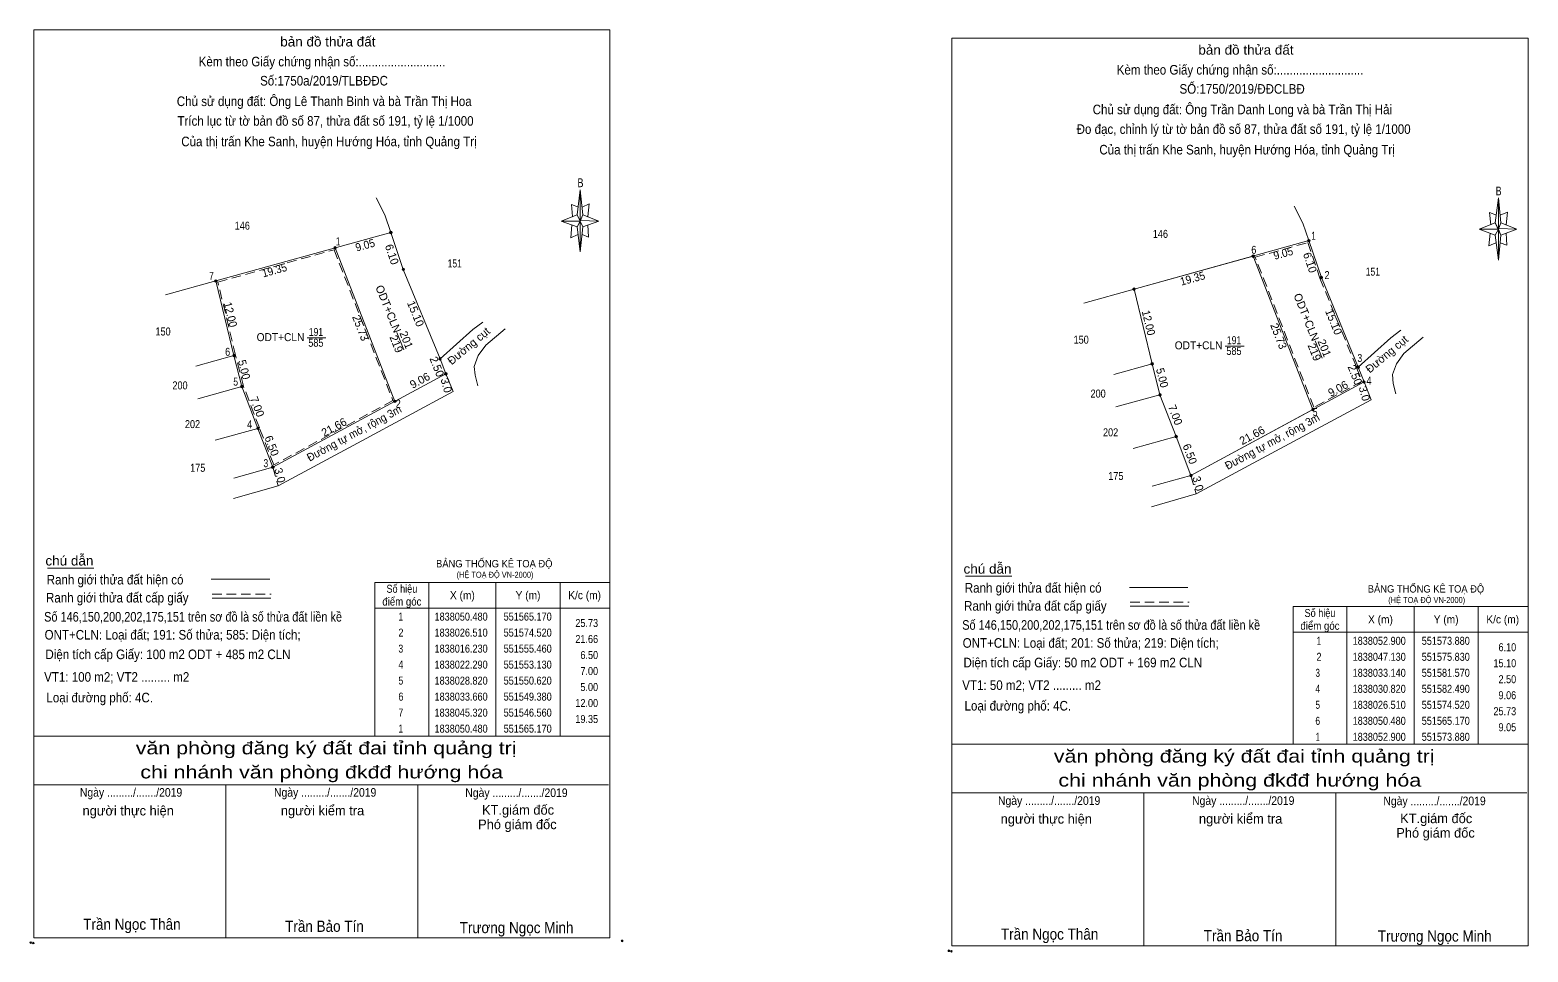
# Model space of a CAD drawing. Header units: metres. Extents: x 551221 to 551688, y 1838003 to 1838237.
# Drawn here: x 551220.7 to 551454.7, y 1838074.2 to 1838218.3 of the extents above; entities that cross this region are included whole.
import ezdxf
from ezdxf.enums import TextEntityAlignment as Align

# ---------------------------------------------------------------- set-up
doc = ezdxf.new("R2010")
doc.units = ezdxf.units.M
doc.header["$LTSCALE"] = 0.5
doc.header["$PDMODE"] = 32
doc.header["$PDSIZE"] = 0.25
doc.linetypes.add('MEDIUM_DASHED', pattern=[4.5, 3, -1.5])
for name, color, linetype, lineweight in [('1', 7, 'Continuous', 13), ('10', 7, 'Continuous', 13), ('17', 7, 'Continuous', 13), ('22', 7, 'Continuous', 13), ('5', 7, 'Continuous', 13), ('6', 7, 'Continuous', 13), ('63', 7, 'Continuous', 13)]:
    doc.layers.add(name, color=color, linetype=linetype, lineweight=lineweight)

msp = doc.modelspace()

# ---------------------------------------------------------------- hatches: boundary and pattern name
at = {"layer": '63'}
for points in [[(551277.28, 1838186.64, 1), (551276.88, 1838186.64, 1)], [(551268.57, 1838184.22, 1), (551268.17, 1838184.22, 1)], [(551420.69, 1838185.36, 1), (551420.29, 1838185.36, 1)], [(551411.98, 1838182.94, 1), (551411.58, 1838182.94, 1)], [(551279.23, 1838180.87, 1), (551278.83, 1838180.87, 1)], [(551422.64, 1838179.59, 1), (551422.24, 1838179.59, 1)], [(551249.96, 1838179.06, 1), (551249.56, 1838179.06, 1)], [(551393.37, 1838177.78, 1), (551392.97, 1838177.78, 1)], [(551252.78, 1838167.4, 1), (551252.38, 1838167.4, 1)], [(551284.97, 1838166.88, 1), (551284.57, 1838166.88, 1)], [(551396.19, 1838166.12, 1), (551395.79, 1838166.12, 1)], [(551428.38, 1838165.6, 1), (551427.98, 1838165.6, 1)], [(551285.89, 1838164.56, 1), (551285.49, 1838164.56, 1)], [(551429.3, 1838163.28, 1), (551428.9, 1838163.28, 1)], [(551254.02, 1838162.56, 1), (551253.62, 1838162.56, 1)], [(551397.43, 1838161.28, 1), (551397.03, 1838161.28, 1)], [(551277.92, 1838160.25, 1), (551277.52, 1838160.25, 1)], [(551421.33, 1838158.97, 1), (551420.93, 1838158.97, 1)], [(551256.53, 1838156.03, 1), (551256.13, 1838156.03, 1)], [(551399.94, 1838154.75, 1), (551399.54, 1838154.75, 1)], [(551258.86, 1838149.96, 1), (551258.46, 1838149.96, 1)], [(551402.27, 1838148.68, 1), (551401.87, 1838148.68, 1)]]:
    msp.add_hatch(color=256, dxfattribs=at).paths.add_polyline_path(points)

# ---------------------------------------------------------------- linework, layer by layer
at = {"layer": '1', "linetype": 'MEDIUM_DASHED'}
for points in [[(551420.33, 1838185.06), (551422.21, 1838179.5), (551427.95, 1838165.51), (551428.79, 1838163.39), (551421.26, 1838159.32), (551412.11, 1838182.77)], [(551268.22, 1838183.92), (551277.41, 1838160.37), (551258.79, 1838150.32), (551256.56, 1838156.12), (551254.06, 1838162.64), (551252.82, 1838167.46), (551250.06, 1838178.88)]]:
    msp.add_lwpolyline(points, close=True, dxfattribs=at)
at = {"layer": '1'}
msp.add_lwpolyline([(551411.78, 1838182.94), (551421.13, 1838158.97), (551402.07, 1838148.69), (551399.74, 1838154.75), (551397.23, 1838161.28), (551395.99, 1838166.12), (551393.17, 1838177.78)], close=True, dxfattribs=at)
at = {"layer": '10'}
for p, q in [((551274.79, 1838192.03), (551276.15, 1838189.37)), ((551418.2, 1838190.75), (551419.56, 1838188.09)), ((551249.76, 1838179.06), (551241.91, 1838176.88)), ((551393.17, 1838177.78), (551385.32, 1838175.6)), ((551264.02, 1838170.15), (551266.95, 1838170.15)), ((551278.04, 1838171.01), (551279.13, 1838168.3)), ((551407.43, 1838168.87), (551410.36, 1838168.87)), ((551421.45, 1838169.73), (551422.54, 1838167.02)), ((551246.62, 1838165.75), (551252.58, 1838167.4)), ((551390.03, 1838164.47), (551395.99, 1838166.12)), ((551285.69, 1838164.56), (551286.81, 1838161.77)), ((551429.1, 1838163.28), (551430.22, 1838160.49)), ((551246.93, 1838160.65), (551253.82, 1838162.56)), ((551390.34, 1838159.37), (551397.23, 1838161.28)), ((551249.64, 1838154.17), (551256.33, 1838156.03)), ((551393.05, 1838152.89), (551399.74, 1838154.75)), ((551252.58, 1838148.27), (551258.66, 1838149.96)), ((551252.5, 1838145.08), (551259.46, 1838147.07)), ((551395.99, 1838146.99), (551402.07, 1838148.68)), ((551395.91, 1838143.8), (551402.87, 1838145.79))]:
    msp.add_line(p, q, dxfattribs=at)
at = {"layer": '10', "linetype": 'MEDIUM_DASHED'}
for p, q in [((551258.66, 1838149.96), (551259.46, 1838147.07)), ((551402.07, 1838148.68), (551402.87, 1838145.79))]:
    msp.add_line(p, q, dxfattribs=at)
at = {"layer": '10'}
for points in [[(551276.15, 1838189.37), (551277.08, 1838186.64), (551249.76, 1838179.06)], [(551277.08, 1838186.64), (551279.03, 1838180.87), (551284.77, 1838166.88)], [(551419.56, 1838188.09), (551420.49, 1838185.36), (551393.17, 1838177.78)], [(551420.49, 1838185.36), (551422.44, 1838179.59), (551428.18, 1838165.6)], [(551249.76, 1838179.06), (551252.58, 1838167.4), (551253.82, 1838162.56), (551256.33, 1838156.03)], [(551393.17, 1838177.78), (551395.99, 1838166.12), (551397.23, 1838161.28), (551399.74, 1838154.75)], [(551291.44, 1838172.63), (551289.88, 1838171.48), (551284.77, 1838166.88)], [(551434.85, 1838171.35), (551433.29, 1838170.2), (551428.18, 1838165.6)], [(551256.33, 1838156.03), (551258.66, 1838149.96), (551285.69, 1838164.56), (551284.77, 1838166.88)], [(551399.74, 1838154.75), (551402.07, 1838148.68), (551429.1, 1838163.28), (551428.18, 1838165.6)], [(551259.46, 1838147.07), (551272.54, 1838154.1), (551286.81, 1838161.77)], [(551402.87, 1838145.79), (551415.95, 1838152.82), (551430.22, 1838160.49)]]:
    msp.add_lwpolyline(points, dxfattribs=at)
at = {"layer": '17'}
for p, q in [((551223.44, 1838134.2), (551230.68, 1838134.2)), ((551366.85, 1838132.92), (551374.09, 1838132.92))]:
    msp.add_line(p, q, dxfattribs=at)
at = {"layer": '22'}
for points in [[(551294.92, 1838171.58), (551291.91, 1838169.03), (551290.75, 1838167.4), (551290.12, 1838165.71), (551290.26, 1838164.33), (551290.65, 1838162.69)], [(551438.33, 1838170.3), (551435.32, 1838167.75), (551434.16, 1838166.12), (551433.53, 1838164.43), (551433.67, 1838163.05), (551434.06, 1838161.41)]]:
    msp.add_lwpolyline(points, dxfattribs=at)
at = {"layer": '5'}
for p, q in [((551306.18, 1838189.41), (551306.68, 1838193.31)), ((551449.59, 1838188.13), (551450.09, 1838192.03)), ((551307.08, 1838189.41), (551309.58, 1838188.41)), ((551306.18, 1838187.51), (551303.68, 1838188.41)), ((551307.08, 1838187.51), (551306.68, 1838183.61)), ((551307.88, 1838187.81), (551307.98, 1838185.91)), ((551449.59, 1838186.23), (551447.09, 1838187.13)), ((551450.49, 1838188.13), (551452.99, 1838187.13)), ((551451.29, 1838186.53), (551451.39, 1838184.63)), ((551307.98, 1838185.91), (551306.98, 1838186.31)), ((551450.49, 1838186.23), (551450.09, 1838182.33)), ((551451.39, 1838184.63), (551450.39, 1838185.03)), ((551221.31, 1838107.97), (551311.31, 1838107.97)), ((551364.72, 1838106.69), (551454.72, 1838106.69)), ((551221.31, 1838100.37), (551311.11, 1838100.37)), ((551221.31, 1838100.37), (551311.11, 1838100.37)), ((551221.31, 1838100.37), (551311.11, 1838100.37)), ((551251.31, 1838076.47), (551251.31, 1838100.37)), ((551281.31, 1838076.47), (551281.31, 1838100.37)), ((551364.72, 1838099.09), (551454.52, 1838099.09)), ((551364.72, 1838099.09), (551454.52, 1838099.09)), ((551364.72, 1838099.09), (551454.52, 1838099.09)), ((551394.72, 1838075.19), (551394.72, 1838099.09)), ((551424.72, 1838075.19), (551424.72, 1838099.09))]:
    msp.add_line(p, q, dxfattribs=at)
for points in [[(551221.31, 1838218.27), (551311.31, 1838218.27), (551311.31, 1838076.47), (551221.31, 1838076.47)], [(551364.72, 1838216.99), (551454.72, 1838216.99), (551454.72, 1838075.19), (551364.72, 1838075.19)], [(551306.68, 1838193.31), (551307.08, 1838189.41), (551306.68, 1838188.41)], [(551450.09, 1838192.03), (551450.49, 1838188.13), (551450.09, 1838187.13)], [(551306.68, 1838188.41), (551303.68, 1838188.41), (551306.18, 1838189.41), (551307.08, 1838187.51), (551309.58, 1838188.41), (551306.68, 1838188.51)], [(551306.68, 1838188.41), (551306.68, 1838183.61), (551306.18, 1838187.51)], [(551450.09, 1838187.13), (551447.09, 1838187.13), (551449.59, 1838188.13), (551450.49, 1838186.23), (551452.99, 1838187.13), (551450.09, 1838187.23)], [(551450.09, 1838187.13), (551450.09, 1838182.33), (551449.59, 1838186.23)]]:
    msp.add_lwpolyline(points, close=True, dxfattribs=at)
for points in [[(551306.68, 1838188.41), (551306.18, 1838189.41), (551303.68, 1838188.41)], [(551306.38, 1838190.61), (551305.28, 1838191.01), (551305.48, 1838189.11)], [(551306.98, 1838190.61), (551308.08, 1838191.11), (551307.88, 1838189.11)], [(551449.79, 1838189.33), (551448.69, 1838189.73), (551448.89, 1838187.83)], [(551450.39, 1838189.33), (551451.49, 1838189.83), (551451.29, 1838187.83)], [(551305.38, 1838187.81), (551305.18, 1838185.81), (551306.28, 1838186.31)], [(551306.68, 1838188.41), (551307.08, 1838187.51), (551309.58, 1838188.41)], [(551450.09, 1838187.13), (551449.59, 1838188.13), (551447.09, 1838187.13)], [(551448.79, 1838186.53), (551448.59, 1838184.53), (551449.69, 1838185.03)], [(551450.09, 1838187.13), (551450.49, 1838186.23), (551452.99, 1838187.13)], [(551311.31, 1838076.47), (551221.31, 1838076.47), (551221.31, 1838100.37)], [(551454.72, 1838075.19), (551364.72, 1838075.19), (551364.72, 1838099.09)]]:
    msp.add_lwpolyline(points, dxfattribs=at)
for p in [(551220.84, 1838075.7), (551221.24, 1838075.63), (551364.25, 1838074.42), (551364.65, 1838074.35)]:
    msp.add_point(p, dxfattribs=at)
at = {"layer": '6'}
for p, q in [((551249.04, 1838132.46), (551258.18, 1838132.46)), ((551392.45, 1838131.18), (551401.59, 1838131.18)), ((551249.18, 1838129.53), (551258.32, 1838129.53)), ((551392.59, 1838128.25), (551401.73, 1838128.25))]:
    msp.add_line(p, q, dxfattribs=at)
at = {"layer": '6', "linetype": 'MEDIUM_DASHED'}
for p, q in [((551249.18, 1838130.15), (551258.38, 1838130.15)), ((551392.59, 1838128.87), (551401.79, 1838128.87))]:
    msp.add_line(p, q, dxfattribs=at)
at = {"layer": '6'}
msp.add_point((551313.21, 1838075.97), dxfattribs=at)
at = {"layer": '63'}
for p, q in [((551268.37, 1838184.22), (551277.72, 1838160.25)), ((551411.78, 1838182.94), (551421.13, 1838158.97)), ((551283.01, 1838131.97), (551283.01, 1838107.97)), ((551293.51, 1838131.97), (551293.51, 1838107.97)), ((551303.51, 1838131.97), (551303.51, 1838107.97)), ((551426.42, 1838128.19), (551426.42, 1838106.69)), ((551436.92, 1838128.19), (551436.92, 1838106.69)), ((551446.92, 1838128.19), (551446.92, 1838106.69)), ((551274.61, 1838127.97), (551311.31, 1838127.97)), ((551418.02, 1838124.19), (551454.72, 1838124.19))]:
    msp.add_line(p, q, dxfattribs=at)
for points in [[(551274.61, 1838131.97), (551311.31, 1838131.97), (551311.31, 1838107.97), (551274.61, 1838107.97)], [(551418.02, 1838128.19), (551454.72, 1838128.19), (551454.72, 1838106.69), (551418.02, 1838106.69)]]:
    msp.add_lwpolyline(points, close=True, dxfattribs=at)
for centre in [(551277.08, 1838186.64), (551268.37, 1838184.22), (551420.49, 1838185.36), (551411.78, 1838182.94), (551279.03, 1838180.87), (551422.44, 1838179.59), (551249.76, 1838179.06), (551393.17, 1838177.78), (551252.58, 1838167.4), (551284.77, 1838166.88), (551395.99, 1838166.12), (551428.18, 1838165.6), (551285.69, 1838164.56), (551429.1, 1838163.28), (551253.82, 1838162.56), (551397.23, 1838161.28), (551277.72, 1838160.25), (551421.13, 1838158.97), (551256.33, 1838156.03), (551399.74, 1838154.75), (551258.66, 1838149.96), (551402.07, 1838148.68)]:
    msp.add_circle(centre, 0.2, dxfattribs=at)

# ---------------------------------------------------------------- texts
at = {"layer": '1'}
for s, height, width, p in [('BẢNG THỐNG KÊ TOẠ ĐỘ ', 1.15, 0.95, (551284.15, 1838134.32)), ('(HỆ TOẠ ĐỘ VN-2000)', 0.93, 0.9, (551287.35, 1838132.7)), ('BẢNG THỐNG KÊ TOẠ ĐỘ ', 1.15, 0.95, (551429.69, 1838130.38)), ('(HỆ TOẠ ĐỘ VN-2000)', 0.93, 0.9, (551432.89, 1838128.76))]:
    msp.add_text(s, height=height, dxfattribs=dict(at, width=width)).set_placement(p)
at = {"layer": '10'}
for s, width, p in [('146', 0.85, (551253.885, 1838187.07)), ('146', 0.85, (551397.295, 1838185.79)), ('151', 0.8, (551287.07, 1838181.17)), ('151', 0.8, (551430.48, 1838179.89)), ('ODT+CLN', 0.95, (551259.85, 1838169.66)), ('191', 0.8, (551265.39, 1838170.46)), ('191', 0.8, (551408.8, 1838169.18)), ('585', 0.85, (551265.375, 1838168.78)), ('ODT+CLN', 0.95, (551403.26, 1838168.38)), ('585', 0.85, (551408.785, 1838167.5))]:
    msp.add_text(s, height=1.25, dxfattribs=dict(at, width=width)).set_placement(p, align=Align.CENTER)
for s, rotation, p in [('ODT+CLN', 291.966, (551276.1187, 1838174.4638)), ('ODT+CLN', 291.966, (551419.5287, 1838173.1838)), ('219', 291.966, (551277.371, 1838168.9988)), ('201', 291.966, (551278.9268, 1838169.6288)), ('219', 291.966, (551420.781, 1838167.7188)), ('201', 291.966, (551422.3368, 1838168.3488)), ('3.0', 285.473, (551285.1537, 1838162.5867)), ('3.0', 285.473, (551428.5637, 1838161.3067)), ('3.0', 285.473, (551259.1637, 1838148.5267)), ('3.0', 285.473, (551402.5737, 1838147.2467))]:
    msp.add_text(s, height=1.25, rotation=rotation, dxfattribs=at).set_placement(p, align=Align.CENTER)
at = {"layer": '5'}
for s, height, width, p in [('bản đồ thửa đất', 1.5, 1.05, (551267.25, 1838215.69)), ('bản đồ thửa đất', 1.5, 1.05, (551410.66, 1838214.41)), ('Kèm theo Giấy chứng nhận số:...........................', 1.5, 0.9, (551266.33, 1838212.58)), ('Kèm theo Giấy chứng nhận số:...........................', 1.5, 0.9, (551409.74, 1838211.3)), ('Số:1750a/2019/TLBĐĐC', 1.5, 0.9, (551266.65, 1838209.59)), ('SỐ:1750/2019/ĐĐCLBĐ', 1.5, 0.9, (551410.06, 1838208.31)), ('Chủ sử dụng đất: Ông Lê Thanh Binh và bà Trần Thị Hoa', 1.5, 0.9, (551266.685, 1838206.38)), ('Chủ sử dụng đất: Ông Trần Danh Long và bà Trần Thị Hải', 1.5, 0.9, (551410.1, 1838205.1)), ('Trích lục từ tờ bản đồ số 87, thửa đất số 191, tỷ lệ 1/1000 ', 1.5, 0.9, (551267.13, 1838203.31)), ('Đo đạc, chỉnh lý từ tờ bản đồ số 87, thửa đất số 191, tỷ lệ 1/1000 ', 1.5, 0.9, (551410.545, 1838202.03)), ('Của thị trấn Khe Sanh, huyện Hướng Hóa, tỉnh Quảng Trị', 1.5, 0.9, (551267.42, 1838200.1)), ('Của thị trấn Khe Sanh, huyện Hướng Hóa, tỉnh Quảng Trị', 1.5, 0.9, (551410.83, 1838198.82)), ('B', 1.378, 0.75, (551306.71, 1838193.71)), ('B', 1.378, 0.75, (551450.12, 1838192.43)), ('văn phòng đăng ký đất đai tỉnh quảng trị', 2, 1.25, (551266.975, 1838105.11)), ('văn phòng đăng ký đất đai tỉnh quảng trị', 2, 1.25, (551410.385, 1838103.83)), ('chi nhánh văn phòng đkđđ hướng hóa', 2, 1.25, (551266.285, 1838101.35)), ('Ngày ........./......./2019', 1.35, 0.9, (551236.505, 1838098.49)), ('Ngày ........./......./2019', 1.35, 0.9, (551266.825, 1838098.49)), ('chi nhánh văn phòng đkđđ hướng hóa', 2, 1.25, (551409.695, 1838100.07)), ('Ngày ........./......./2019', 1.35, 0.9, (551296.705, 1838098.44)), ('Ngày ........./......./2019', 1.35, 0.9, (551379.915, 1838097.21)), ('Ngày ........./......./2019', 1.35, 0.9, (551410.235, 1838097.21)), ('Ngày ........./......./2019', 1.35, 0.9, (551440.115, 1838097.16)), ('Trần Ngọc Thân', 1.75, 0.9, (551236.64, 1838077.7)), ('Trần Bảo Tín', 1.75, 0.9, (551266.72, 1838077.38)), ('Trương Ngọc Minh', 1.75, 0.9, (551296.725, 1838077.17)), ('Trần Ngọc Thân', 1.75, 0.9, (551379.99, 1838076.15)), ('Trần Bảo Tín', 1.75, 0.9, (551410.21, 1838075.91)), ('Trương Ngọc Minh', 1.75, 0.9, (551440.145, 1838075.85))]:
    msp.add_text(s, height=height, dxfattribs=dict(at, width=width)).set_placement(p, align=Align.CENTER)
for s, p in [('người thực hiện', (551236.06, 1838095.56)), ('người kiểm tra', (551266.415, 1838095.58)), ('KT.giám đốc', (551296.955, 1838095.68)), ('người thực hiện', (551379.47, 1838094.28)), ('người kiểm tra', (551409.825, 1838094.3)), ('KT.giám đốc', (551440.375, 1838094.36)), ('Phó giám đốc', (551296.85, 1838093.42)), ('Phó giám đốc', (551440.27, 1838092.1))]:
    msp.add_text(s, height=1.5, dxfattribs=at).set_placement(p, align=Align.CENTER)
at = {"layer": '6'}
for s, width, p in [('chú dẫn', 1.05, (551223.13, 1838134.61)), ('chú dẫn', 1.05, (551366.54, 1838133.33)), ('Ranh giới thửa đất hiện có ', 0.9, (551223.33, 1838131.65)), ('Ranh giới thửa đất cấp giấy', 0.9, (551223.22, 1838128.83)), ('Ranh giới thửa đất hiện có ', 0.9, (551366.74, 1838130.37)), ('Ranh giới thửa đất cấp giấy', 0.9, (551366.63, 1838127.55)), ('Số 146,150,200,202,175,151 trên sơ đồ là số thửa đất liền kề', 0.85, (551222.93, 1838125.85)), ('Số 146,150,200,202,175,151 trên sơ đồ là số thửa đất liền kề', 0.85, (551366.34, 1838124.57)), ('ONT+CLN: Loại đất; 191: Số thửa; 585: Diện tích;', 0.9, (551223, 1838123.04)), ('ONT+CLN: Loại đất; 201: Số thửa; 219: Diện tích;', 0.9, (551366.41, 1838121.76)), ('Diện tích cấp Giấy: 100 m2 ODT + 485 m2 CLN', 0.9, (551223.13, 1838119.98)), ('Diện tích cấp Giấy: 50 m2 ODT + 169 m2 CLN', 0.9, (551366.54, 1838118.7)), ('VT1: 100 m2; VT2 ......... m2', 0.9, (551222.93, 1838116.45)), ('VT1: 50 m2; VT2 ......... m2', 0.9, (551366.34, 1838115.17)), ('Loại đường phố: 4C.', 0.9, (551223.29, 1838113.23)), ('Loại đường phố: 4C.', 0.9, (551366.7, 1838111.95))]:
    msp.add_text(s, height=1.5, dxfattribs=dict(at, width=width)).set_placement(p)
at = {"layer": '63'}
for s, width, p in [(' 1', 0.75, (551421.57, 1838185.49)), (' 1', 0.75, (551269.19, 1838184.61)), (' 6', 0.85, (551412.28, 1838183.3)), (' 7', 0.8, (551249.44, 1838179.23)), (' 2', 0.85, (551423.72, 1838179.35)), (' 150', 0.85, (551242.69, 1838170.54)), (' 150', 0.85, (551386.1, 1838169.26)), (' 6', 0.85, (551251.99, 1838167.37)), (' 3', 0.8, (551428.81, 1838166.4)), (' 200', 0.85, (551245.34, 1838162.12)), (' 5', 0.8, (551253.22, 1838162.71)), (' 4', 0.85, (551430.27, 1838162.86)), (' 200', 0.85, (551388.75, 1838160.84)), (' 2', 0.85, (551278.64, 1838159.26)), (' 5', 0.8, (551421.84, 1838157.96)), (' 202', 0.85, (551247.29, 1838156.07)), (' 4', 0.85, (551255.42, 1838156.04)), (' 202', 0.85, (551390.7, 1838154.79)), (' 175', 0.85, (551248.11, 1838149.25)), (' 3', 0.8, (551257.93, 1838149.97)), (' 175', 0.85, (551391.52, 1838147.97)), ('25.73', 0.85, (551309.46, 1838125)), ('21.66', 0.85, (551309.46, 1838122.5)), ('6.50', 0.85, (551309.46, 1838120)), ('6.10', 0.85, (551452.87, 1838121.22)), ('7.00', 0.85, (551309.46, 1838117.5)), ('15.10', 0.85, (551452.87, 1838118.72)), ('2.50', 0.85, (551452.87, 1838116.22)), ('5.00', 0.85, (551309.46, 1838115)), ('9.06', 0.85, (551452.87, 1838113.72)), ('12.00', 0.85, (551309.46, 1838112.5)), ('25.73', 0.85, (551452.87, 1838111.22)), ('19.35', 0.85, (551309.46, 1838110)), ('9.05', 0.85, (551452.87, 1838108.72))]:
    msp.add_text(s, height=1.25, dxfattribs=dict(at, width=width)).set_placement(p, align=Align.RIGHT)
at = {"layer": '63', "width": 0.95}
for s, rotation, p in [('9.05', 15.528, (551273.2377, 1838184.0561)), ('9.05', 15.528, (551416.6477, 1838182.7761)), ('19.35', 15.497, (551259.073, 1838180.1349)), ('19.35', 15.497, (551402.483, 1838178.8549)), ('12.00', 283.596, (551251.4327, 1838173.6569)), ('12.00', 283.596, (551394.8427, 1838172.3769)), ('5.00', 284.37, (551253.5681, 1838165.0551)), ('5.00', 284.37, (551396.9781, 1838163.7751)), ('Đường tự mở, rộng 3m', 28.34, (551271.6433, 1838154.7217)), ('Đường tự mở, rộng 3m', 28.34, (551415.0533, 1838153.4417))]:
    msp.add_text(s, height=1.25, rotation=rotation, dxfattribs=at).set_placement(p, align=Align.CENTER)
at = {"layer": '63'}
for s, rotation, p in [('6.10', 288.673, (551276.6587, 1838183.0151)), ('6.10', 288.673, (551420.0687, 1838181.7351)), ('15.10', 292.308, (551280.3768, 1838173.7122)), ('25.73', 291.309, (551271.7764, 1838171.5021)), ('25.73', 291.309, (551415.1864, 1838170.2221)), ('15.10', 292.308, (551423.7868, 1838172.4322)), ('Đường cụt', 39.927, (551289.6439, 1838168.4292)), ('Đường cụt', 39.927, (551433.0539, 1838167.1492)), ('2.50', 291.631, (551283.7006, 1838165.4403)), ('2.50', 291.631, (551427.1105, 1838164.1604)), ('9.06', 28.404, (551281.9227, 1838162.9689)), ('9.06', 28.404, (551425.3327, 1838161.6889)), ('7.00', 291.026, (551255.6303, 1838159.1942)), ('7.00', 291.026, (551399.0403, 1838157.9142)), ('21.66', 28.34, (551268.5033, 1838155.6712)), ('21.66', 28.34, (551411.9133, 1838154.3912)), ('6.50', 291, (551257.9096, 1838153.094)), ('6.50', 291, (551401.3196, 1838151.814))]:
    msp.add_text(s, height=1.25, rotation=rotation, dxfattribs=at).set_placement(p, align=Align.CENTER)
for s, width, p in [('Số hiệu', 0.85, (551278.81, 1838130.35)), ('X (m)', 0.95, (551288.26, 1838129.35)), ('Y (m)', 0.95, (551298.515, 1838129.35)), ('K/c (m)', 0.95, (551307.355, 1838129.35)), ('điểm góc', 0.9, (551278.81, 1838128.35)), (' 1', 0.75, (551278.46, 1838126)), ('1838050.480', 0.85, (551288.06, 1838126)), ('551565.170', 0.85, (551298.46, 1838126)), ('điểm góc', 0.9, (551422.22, 1838124.57)), ('Số hiệu', 0.85, (551422.22, 1838126.57)), ('X (m)', 0.95, (551431.67, 1838125.57)), ('Y (m)', 0.95, (551441.925, 1838125.57)), ('K/c (m)', 0.95, (551450.765, 1838125.57)), (' 2', 0.85, (551278.465, 1838123.5)), ('1838026.510', 0.85, (551288.06, 1838123.5)), ('551574.520', 0.85, (551298.46, 1838123.5)), (' 1', 0.75, (551421.87, 1838122.22)), ('1838052.900', 0.85, (551431.47, 1838122.22)), ('551573.880', 0.85, (551441.87, 1838122.22)), (' 3', 0.8, (551278.455, 1838121)), ('1838016.230', 0.85, (551288.06, 1838121)), ('551555.460', 0.85, (551298.46, 1838121)), (' 2', 0.85, (551421.875, 1838119.72)), ('1838047.130', 0.85, (551431.47, 1838119.72)), ('551575.830', 0.85, (551441.87, 1838119.72)), (' 4', 0.85, (551278.46, 1838118.5)), ('1838022.290', 0.85, (551288.06, 1838118.5)), ('551553.130', 0.85, (551298.46, 1838118.5)), (' 5', 0.8, (551278.465, 1838116)), ('1838028.820', 0.85, (551288.06, 1838116)), ('551550.620', 0.85, (551298.46, 1838116)), ('3', 0.75, (551421.87, 1838117.22)), ('1838033.140', 0.85, (551431.47, 1838117.22)), ('551581.570', 0.85, (551441.87, 1838117.22)), (' 6', 0.85, (551278.465, 1838113.5)), ('1838033.660', 0.85, (551288.06, 1838113.5)), ('551549.380', 0.85, (551298.46, 1838113.5)), ('4', 0.8, (551421.875, 1838114.72)), ('1838030.820', 0.85, (551431.47, 1838114.72)), ('551582.490', 0.85, (551441.87, 1838114.72)), (' 7', 0.8, (551278.465, 1838111)), ('1838045.320', 0.85, (551288.06, 1838111)), ('551546.560', 0.85, (551298.46, 1838111)), ('5', 0.75, (551421.87, 1838112.22)), ('1838026.510', 0.85, (551431.47, 1838112.22)), ('551574.520', 0.85, (551441.87, 1838112.22)), (' 1', 0.75, (551278.46, 1838108.5)), ('1838050.480', 0.85, (551288.06, 1838108.5)), ('551565.170', 0.85, (551298.46, 1838108.5)), ('6', 0.8, (551421.87, 1838109.72)), ('1838050.480', 0.85, (551431.47, 1838109.72)), ('551565.170', 0.85, (551441.87, 1838109.72)), ('1', 0.65, (551421.865, 1838107.22)), ('1838052.900', 0.85, (551431.47, 1838107.22)), ('551573.880', 0.85, (551441.87, 1838107.22))]:
    msp.add_text(s, height=1.25, dxfattribs=dict(at, width=width)).set_placement(p, align=Align.CENTER)

doc.saveas('drawing.dxf')
